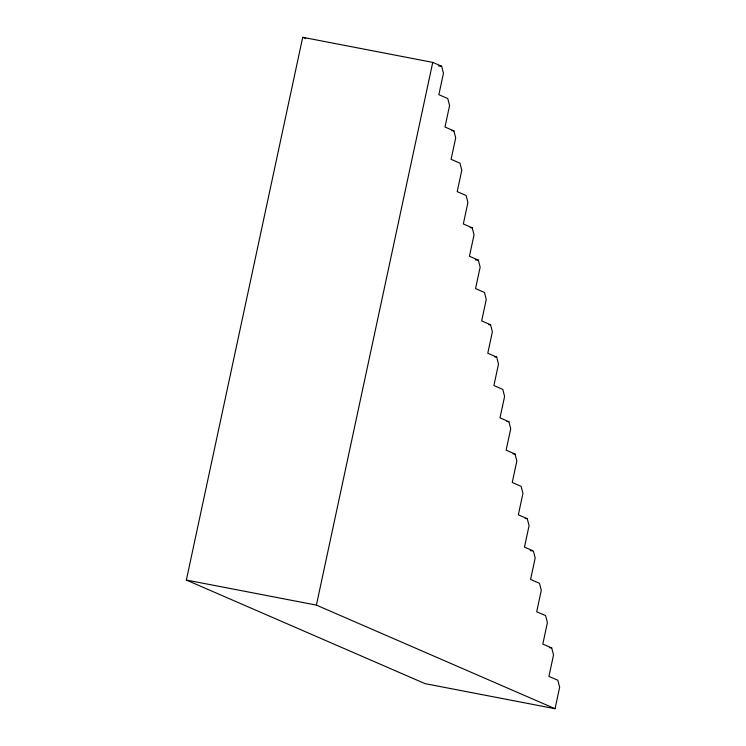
<?xml version="1.0" encoding="UTF-8"?>
<svg xmlns="http://www.w3.org/2000/svg" width="746" height="746" viewBox="0 0 746 746"><rect width="100%" height="100%" fill="white"/><g stroke="black" fill="none" stroke-linecap="round" stroke-linejoin="round"><path stroke-width="1.12" d="M186.36 580.043L302.717 37.3L432.755 62.375L441.651 66.235L443.46 73.248L438.862 94.686L447.768 98.556L449.577 105.568L444.98 127.006L453.885 130.867L455.694 137.879L451.097 159.318L459.993 163.188L461.802 170.2L457.205 191.638L466.11 195.499L467.919 202.52L463.322 223.949L472.227 227.819L474.036 234.831L469.439 256.27L478.335 260.13L480.144 267.152L475.556 288.59L484.452 292.451L486.261 299.463L481.664 320.901L490.57 324.762L492.379 331.784L487.781 353.222L496.677 357.082L498.496 364.095L493.899 385.533L502.795 389.403L504.604 396.415L500.007 417.853L508.912 421.714L510.721 428.736L506.124 450.164L515.029 454.034L516.838 461.047L512.241 482.485L521.137 486.345L522.946 493.367L518.358 514.805L527.254 518.666L529.063 525.678L524.466 547.116L533.371 550.977L535.18 557.999L530.583 579.437L539.479 583.297L541.288 590.31L536.7 611.748L545.596 615.618L547.405 622.63L542.808 644.068L551.714 647.929L553.523 654.951L548.925 676.38L557.831 680.249L559.64 687.262L555.043 708.7L425.006 683.625L186.36 580.043L316.397 605.109L555.043 708.7M316.397 605.109L432.755 62.375M438.611 65.965L441.651 66.235M451.852 130.69L453.885 130.867M470.194 227.633L472.227 227.819M475.295 259.86L478.335 260.13M488.537 324.585L490.57 324.762M494.654 356.905L496.677 357.082M506.879 421.537L508.912 421.714M512.996 453.848L515.029 454.034M525.221 518.479L527.254 518.666M530.322 550.707L532.355 550.893M549.681 647.752L551.714 647.929M302.717 37.3L305.683 38.587"/></g></svg>
